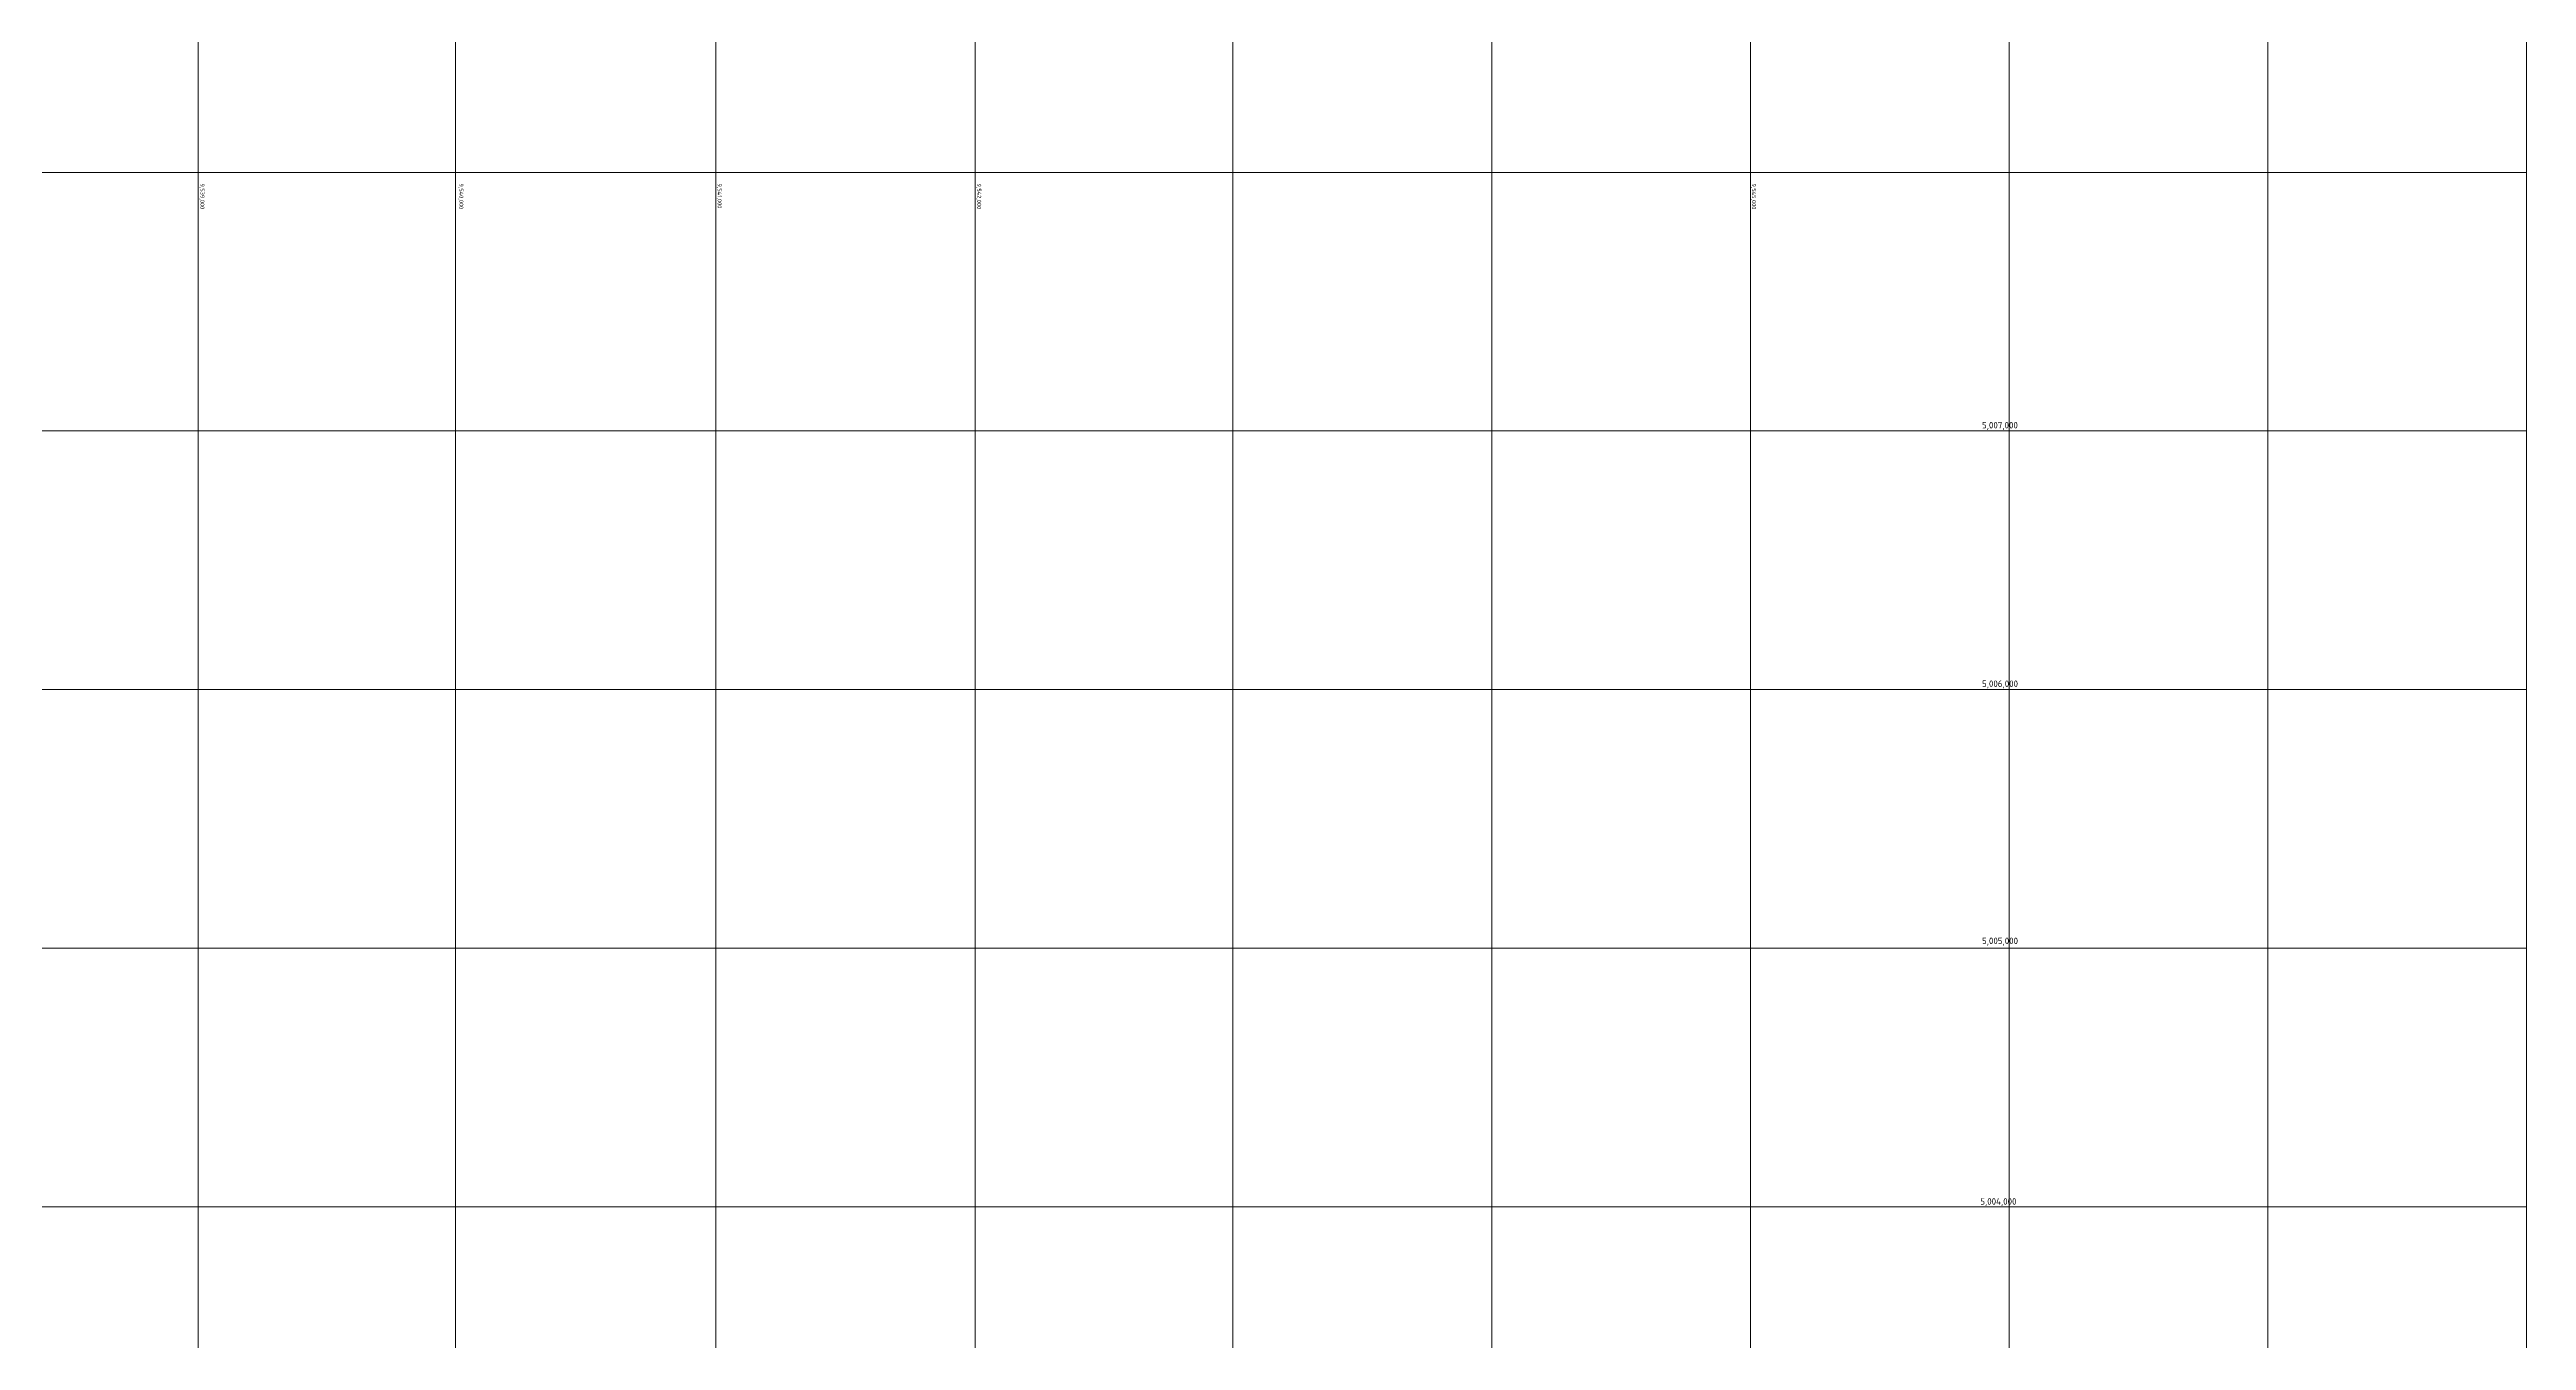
# Model space of a CAD drawing. Header units: millimetres. Extents: x 519 to 9564855, y -810 to 5021775.
# Drawn here: x 9538425 to 9548000, y 5003483 to 5008475 of the extents above; entities that cross this region are included whole.
import ezdxf

# ---------------------------------------------------------------- set-up
doc = ezdxf.new("R2010")
doc.units = ezdxf.units.MM
doc.header["$LTSCALE"] = 2
doc.header["$MEASUREMENT"] = 0
doc.layers.add('GRID_PULKOVO', color=7, linetype='Continuous')
doc.styles.add('Elect', font='isocpeur.ttf')

msp = doc.modelspace()

# ---------------------------------------------------------------- linework, layer by layer
at = {"layer": 'GRID_PULKOVO', "lineweight": 0}
for p, q in [((9539000, 5010000), (9539000, 4992000)), ((9539994.68753, 5010003.949), (9539994.68753, 4992000)), ((9541001.44641, 5010000), (9541001.44642, 4991999.03796)), ((9542002.89283, 5010000), (9542002.89283, 4991998.07591)), ((9543000.00017, 5010000), (9543000.00017, 4991999.97358)), ((9544000, 5010000), (9544000, 4992000)), ((9545000, 5010000), (9545000, 4992000)), ((9546000, 5010000), (9546000, 4992000)), ((9547000, 5010000), (9547000, 4992000)), ((9548000, 5010000), (9548000, 4992000)), ((9533000, 5008000), (9548000, 5008000)), ((9533000, 5007000), (9548000, 5007000)), ((9533000, 5006000), (9548000, 5006000)), ((9533000, 5005000), (9548000, 5005000)), ((9533000, 5004000), (9548000, 5004000))]:
    msp.add_line(p, q, dxfattribs=at)

# ---------------------------------------------------------------- texts
at = {"layer": 'GRID_PULKOVO', "lineweight": 0, "style": 'Elect'}
for s, height, rotation, p in [('9,539,000', 15.875, 270, (9539007.94599, 5007957.04883)), ('9,540,000', 15.875, 270, (9540008.87745, 5007957.04883)), ('9,541,000', 15.875, 270, (9541007.71143, 5007957.04883)), ('9,542,000', 15.875, 270, (9542010.75398, 5007957.04883)), ('9,545,000', 15.875, 270, (9545005.77711, 5007957.04883)), ('5,007,000 ', 25, 0.000000027, (9545895.48587, 5007009.98555)), ('5,006,000 ', 25, 0.000000027, (9545895.48587, 5006010.31835)), ('5,005,000 ', 25, 0.000000027, (9545895.48587, 5005016.06694)), ('5,004,000 ', 25, 0.000000027, (9545888.84141, 5004008.50734))]:
    msp.add_text(s, height=height, rotation=rotation, dxfattribs=at).set_placement(p)

doc.saveas('drawing.dxf')
